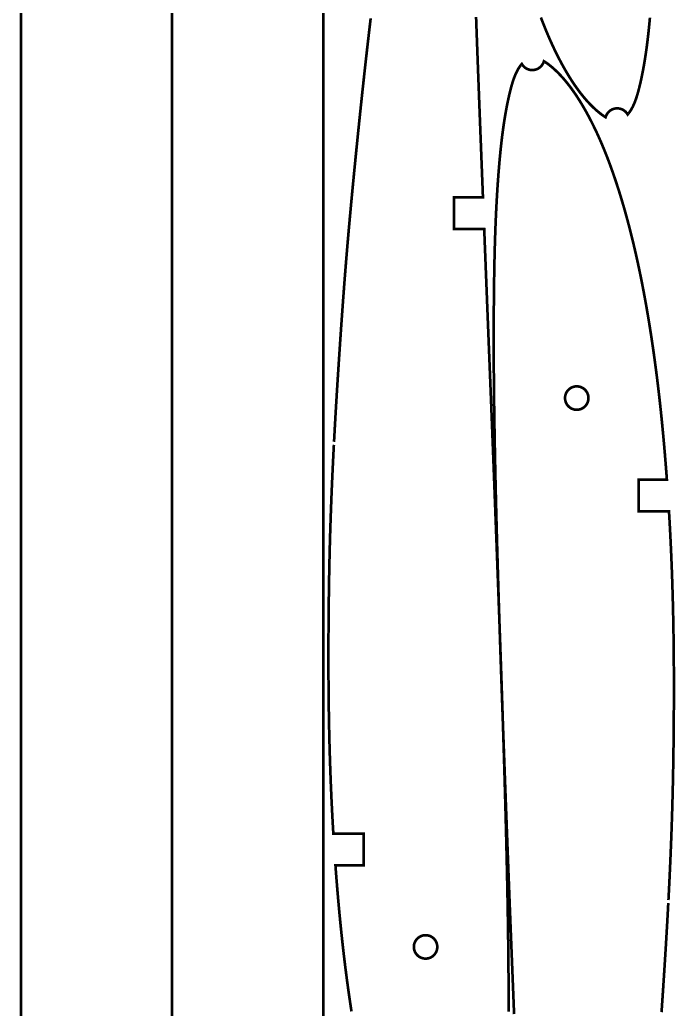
# Model space of a CAD drawing. Extents: x 0 to 93, y 0 to 923.
# Drawn here: x 0 to 86.8, y 528 to 658.9 of the extents above; entities that cross this region are included whole.
import ezdxf

# ---------------------------------------------------------------- set-up
doc = ezdxf.new("R2010")
doc.units = 0
doc.layers.get('0').update_dxf_attribs({"linetype": 'CONTINUOUS'})

msp = doc.modelspace()

# ---------------------------------------------------------------- linework, layer by layer
at = {"color": 0, "const_width": 0.35278}
for points in [[(0.17638, 922.726), (20.1764, 922.726), (20.1764, 295.725), (0.17638, 295.725), (0.17638, 922.726)], [(75.2933, 608.835), (75.2933, 608.796), (75.2853, 608.676), (75.2618, 608.522), (75.2236, 608.375), (75.1714, 608.232), (75.1061, 608.096), (75.0285, 607.968), (74.9393, 607.85), (74.8393, 607.739), (74.7292, 607.639), (74.6099, 607.55), (74.4821, 607.472), (74.3467, 607.407), (74.2042, 607.356), (74.0557, 607.317), (73.9018, 607.293), (73.7829, 607.285), (73.7433, 607.285), (73.7036, 607.285), (73.5849, 607.293), (73.431, 607.317), (73.2824, 607.356), (73.14, 607.407), (73.0044, 607.472), (72.8767, 607.55), (72.7574, 607.639), (72.6472, 607.739), (72.5472, 607.85), (72.4581, 607.968), (72.3804, 608.096), (72.3151, 608.232), (72.2629, 608.375), (72.2247, 608.522), (72.2013, 608.676), (72.1933, 608.796), (72.1933, 608.835), (72.1933, 608.875), (72.2013, 608.994), (72.2247, 609.147), (72.2629, 609.296), (72.3151, 609.439), (72.3804, 609.574), (72.4581, 609.701), (72.5472, 609.821), (72.6472, 609.932), (72.7574, 610.032), (72.8767, 610.121), (73.0044, 610.199), (73.14, 610.264), (73.2824, 610.315), (73.431, 610.354), (73.5849, 610.378), (73.7036, 610.385), (73.7433, 610.385), (73.7829, 610.385), (73.9018, 610.378), (74.0557, 610.354), (74.2042, 610.315), (74.3467, 610.264), (74.4821, 610.199), (74.6099, 610.121), (74.7292, 610.032), (74.8393, 609.932), (74.9393, 609.821), (75.0285, 609.701), (75.1061, 609.574), (75.1714, 609.439), (75.2236, 609.296), (75.2618, 609.147), (75.2853, 608.994), (75.2933, 608.875), (75.2933, 608.835)], [(55.2797, 536.211), (55.2797, 536.171), (55.2717, 536.053), (55.2482, 535.899), (55.21, 535.75), (55.1579, 535.607), (55.0926, 535.472), (55.015, 535.344), (54.9258, 535.225), (54.8257, 535.115), (54.7157, 535.014), (54.5964, 534.925), (54.4685, 534.847), (54.3331, 534.782), (54.1907, 534.731), (54.0421, 534.692), (53.8882, 534.668), (53.7693, 534.661), (53.7297, 534.661), (53.6901, 534.661), (53.5712, 534.668), (53.4174, 534.692), (53.2689, 534.731), (53.1264, 534.782), (52.9908, 534.847), (52.8631, 534.925), (52.7438, 535.014), (52.6337, 535.115), (52.5336, 535.225), (52.4444, 535.344), (52.3668, 535.472), (52.3015, 535.607), (52.2494, 535.75), (52.2112, 535.899), (52.1878, 536.053), (52.1797, 536.171), (52.1797, 536.211), (52.1797, 536.25), (52.1878, 536.369), (52.2112, 536.524), (52.2494, 536.672), (52.3015, 536.814), (52.3668, 536.95), (52.4444, 537.078), (52.5336, 537.197), (52.6337, 537.307), (52.7438, 537.407), (52.8631, 537.496), (52.9908, 537.574), (53.1264, 537.639), (53.2689, 537.692), (53.4174, 537.729), (53.5712, 537.753), (53.6901, 537.761), (53.7297, 537.761), (53.7693, 537.761), (53.8882, 537.753), (54.0421, 537.729), (54.1907, 537.692), (54.3331, 537.639), (54.4685, 537.574), (54.5964, 537.496), (54.7157, 537.407), (54.8257, 537.307), (54.9258, 537.197), (55.015, 537.078), (55.0926, 536.95), (55.1579, 536.814), (55.21, 536.672), (55.2482, 536.524), (55.2717, 536.369), (55.2797, 536.25), (55.2797, 536.211)]]:
    msp.add_lwpolyline(points, close=True, dxfattribs=at)
for points in [[(20.1764, 922.726), (40.1764, 922.726), (40.1764, 295.725), (20.1764, 295.725)], [(46.46, 659.085), (46.4147, 658.703), (46.3696, 658.319), (46.3246, 657.935), (46.2797, 657.551), (46.2351, 657.168), (46.1906, 656.783), (46.1461, 656.4), (46.1019, 656.015), (46.0578, 655.631), (46.0139, 655.246), (45.97, 654.86), (45.9264, 654.475), (45.8828, 654.089), (45.8394, 653.704), (45.7963, 653.318), (45.7532, 652.932), (45.7089, 652.533), (45.6647, 652.133), (45.6207, 651.735), (45.5768, 651.335), (45.5331, 650.935), (45.4894, 650.535), (45.4461, 650.135), (45.4028, 649.735), (45.3597, 649.333), (45.3168, 648.933), (45.274, 648.532), (45.2314, 648.132), (45.1888, 647.731), (45.1464, 647.329), (45.1042, 646.928), (45.0621, 646.526), (45.0201, 646.125), (44.9783, 645.722), (44.9367, 645.321), (44.8951, 644.918), (44.8536, 644.517), (44.8124, 644.114), (44.7713, 643.711), (44.7301, 643.308), (44.6893, 642.906), (44.6485, 642.503), (44.6079, 642.1), (44.5672, 641.696), (44.5268, 641.293), (44.4867, 640.889), (44.4464, 640.486), (44.4301, 640.322), (44.4139, 640.158), (44.3978, 639.996), (44.3815, 639.832), (44.3654, 639.668), (44.3493, 639.506), (44.3171, 639.178), (44.301, 639.014), (44.2689, 638.688), (44.2529, 638.524), (44.2369, 638.36), (44.221, 638.196), (44.205, 638.032), (44.189, 637.868), (44.1732, 637.704), (44.1574, 637.542), (44.1415, 637.378), (44.1257, 637.214), (44.1099, 637.05), (44.0942, 636.886), (44.0628, 636.558), (44.0471, 636.394), (44.0314, 636.231), (44.0158, 636.067), (44.0003, 635.903), (43.9846, 635.739), (43.9536, 635.411), (43.9272, 635.131), (43.9142, 634.992), (43.901, 634.851), (43.8879, 634.711), (43.8617, 634.432), (43.8488, 634.292), (43.8357, 634.151), (43.8097, 633.872), (43.771, 633.451), (43.7582, 633.311), (43.7453, 633.172), (43.7325, 633.032), (43.7197, 632.892), (43.7069, 632.751), (43.6943, 632.611), (43.6689, 632.332), (43.6563, 632.192), (43.6311, 631.911), (43.5935, 631.492), (43.5811, 631.351), (43.5686, 631.211), (43.56, 631.114), (43.5515, 631.018), (43.5429, 630.921), (43.5344, 630.825), (43.526, 630.728), (43.5175, 630.632), (43.5006, 630.439), (43.4922, 630.342), (43.4838, 630.246), (43.4753, 630.149), (43.4669, 630.053), (43.4586, 629.956), (43.4501, 629.86), (43.4419, 629.762), (43.4335, 629.665), (43.4086, 629.376), (43.4004, 629.279), (43.3921, 629.183), (43.3839, 629.086), (43.3757, 628.99), (43.3675, 628.893), (43.3593, 628.797), (43.3511, 628.7), (43.3431, 628.604), (43.3349, 628.507), (43.3267, 628.41), (43.3186, 628.314), (43.2851, 627.912), (43.2519, 627.511), (43.219, 627.11), (43.1864, 626.708), (43.154, 626.307), (43.1219, 625.906), (43.0901, 625.504), (43.0586, 625.103), (43.0272, 624.701), (42.9963, 624.3), (42.9654, 623.897), (42.9349, 623.496), (42.9046, 623.094), (42.8744, 622.693), (42.8444, 622.292), (42.8149, 621.89), (42.7854, 621.489), (42.7561, 621.086), (42.7271, 620.685), (42.6982, 620.283), (42.6694, 619.882), (42.641, 619.481), (42.6126, 619.079), (42.5844, 618.676), (42.5565, 618.275), (42.5286, 617.874), (42.501, 617.472), (42.4735, 617.071), (42.446, 616.668), (42.4187, 616.267), (42.3917, 615.865), (42.3637, 615.451), (42.3361, 615.036), (42.3085, 614.622), (42.281, 614.208), (42.2536, 613.793), (42.2265, 613.379), (42.1994, 612.965), (42.1726, 612.551), (42.1458, 612.136), (42.1193, 611.722), (42.0929, 611.308), (42.0668, 610.894), (42.0407, 610.481), (42.0149, 610.067), (41.9893, 609.653), (41.9637, 609.239), (41.9385, 608.825), (41.9135, 608.411), (41.8886, 607.997), (41.864, 607.583), (41.8396, 607.171), (41.8154, 606.757), (41.7914, 606.344), (41.7676, 605.931), (41.7442, 605.518), (41.7208, 605.104), (41.6979, 604.692), (41.6751, 604.279), (41.6525, 603.867), (41.6303, 603.454), (41.6083, 603.042), (41.6083, 603.042)], [(64.7235, 527.647), (64.7237, 527.951), (64.7239, 528.256), (64.7239, 528.561), (64.7237, 528.867), (64.7233, 529.174), (64.7228, 529.481), (64.7222, 529.787), (64.7214, 530.096), (64.7204, 530.404), (64.7197, 530.589), (64.719, 530.774), (64.7182, 530.96), (64.7175, 531.144), (64.7165, 531.329), (64.7157, 531.515), (64.7147, 531.701), (64.7136, 531.886), (64.7125, 532.072), (64.7114, 532.26), (64.7103, 532.446), (64.709, 532.632), (64.7076, 532.819), (64.7064, 533.006), (64.7049, 533.193), (64.7035, 533.381), (64.7019, 533.568), (64.7004, 533.756), (64.6988, 533.943), (64.6972, 534.132), (64.6954, 534.319), (64.6938, 534.508), (64.6919, 534.696), (64.69, 534.885), (64.6882, 535.074), (64.6863, 535.262), (64.6842, 535.453), (64.6821, 535.642), (64.68, 535.831), (64.6779, 536.021), (64.6757, 536.211), (64.6739, 536.363), (64.6721, 536.514), (64.6703, 536.667), (64.6685, 536.818), (64.6664, 536.971), (64.6646, 537.124), (64.6626, 537.276), (64.6606, 537.428), (64.6586, 537.581), (64.6565, 537.733), (64.6544, 537.886), (64.6524, 538.04), (64.6503, 538.193), (64.6481, 538.346), (64.6458, 538.499), (64.6436, 538.653), (64.6414, 538.806), (64.6392, 538.96), (64.6368, 539.113), (64.6344, 539.267), (64.6321, 539.421), (64.6297, 539.575), (64.6274, 539.729), (64.6249, 539.883), (64.6225, 540.037), (64.62, 540.192), (64.6175, 540.346), (64.6149, 540.5), (64.6124, 540.654), (64.6097, 540.81), (64.6062, 541.014), (64.6028, 541.218), (64.5992, 541.424), (64.5956, 541.628), (64.5919, 541.833), (64.5883, 542.039), (64.5846, 542.244), (64.5808, 542.45), (64.5769, 542.656), (64.5731, 542.861), (64.5692, 543.067), (64.5653, 543.274), (64.5613, 543.479), (64.5572, 543.686), (64.5532, 543.893), (64.5492, 544.1), (64.5449, 544.307), (64.5407, 544.514), (64.5365, 544.721), (64.5322, 544.928), (64.5279, 545.136), (64.5236, 545.343), (64.5193, 545.551), (64.5149, 545.76), (64.5104, 545.968), (64.5058, 546.176), (64.5014, 546.385), (64.4968, 546.593), (64.4922, 546.801), (64.4875, 547.011), (64.4844, 547.15), (64.4812, 547.289), (64.4782, 547.428), (64.475, 547.567), (64.4718, 547.707), (64.4686, 547.846), (64.4622, 548.125), (64.459, 548.265), (64.4525, 548.544), (64.4492, 548.683), (64.446, 548.824), (64.4426, 548.964), (64.4393, 549.104), (64.436, 549.243), (64.4325, 549.383), (64.4258, 549.664), (64.4224, 549.804), (64.419, 549.944), (64.4156, 550.085), (64.4122, 550.225), (64.4053, 550.507), (64.4018, 550.647), (64.3983, 550.787), (64.3947, 550.929), (64.3912, 551.069), (64.3876, 551.211), (64.3865, 551.258), (64.386, 551.282), (64.3847, 551.329), (64.3842, 551.353), (64.3835, 551.376), (64.3829, 551.4), (64.3824, 551.424), (64.3811, 551.471), (64.3806, 551.494), (64.3793, 551.542), (64.3788, 551.565), (64.3769, 551.636), (64.3764, 551.66), (64.3733, 551.778), (64.3728, 551.801), (64.3715, 551.849), (64.371, 551.872), (64.3697, 551.919), (64.3597, 552.311), (64.3496, 552.701), (64.3393, 553.093), (64.329, 553.485), (64.3186, 553.878), (64.3082, 554.271), (64.2975, 554.664), (64.2868, 555.057), (64.2761, 555.451), (64.2651, 555.846), (64.2542, 556.24), (64.2432, 556.636), (64.2321, 557.032), (64.2208, 557.428), (64.2094, 557.825), (64.1981, 558.222), (64.1865, 558.619), (64.175, 559.017), (64.1633, 559.415), (64.1515, 559.814), (64.1397, 560.213), (64.1279, 560.613), (64.1158, 561.012), (64.1038, 561.412), (64.0917, 561.813), (64.0794, 562.214), (64.0671, 562.615), (64.0547, 563.017), (64.0422, 563.418), (64.0297, 563.821), (64.0172, 564.219), (64.0046, 564.619), (63.9919, 565.019), (63.9793, 565.419), (63.9665, 565.819), (63.9536, 566.221), (63.9407, 566.622), (63.9276, 567.024), (63.9146, 567.425), (63.9014, 567.826), (63.8882, 568.229), (63.875, 568.632), (63.8617, 569.035), (63.8482, 569.439), (63.8347, 569.842), (63.8212, 570.246), (63.8075, 570.65), (63.7939, 571.054), (63.7801, 571.46), (63.7664, 571.864), (63.7525, 572.269), (63.7386, 572.675), (63.7246, 573.081), (63.7106, 573.488), (63.6964, 573.893), (63.6822, 574.3), (63.6681, 574.707), (63.6537, 575.115), (63.6394, 575.522), (63.625, 575.929), (63.6097, 576.361), (63.5943, 576.792), (63.579, 577.224), (63.5635, 577.654), (63.5481, 578.086), (63.5325, 578.518), (63.5168, 578.951), (63.5011, 579.383), (63.4854, 579.817), (63.4696, 580.25), (63.4537, 580.683), (63.4379, 581.117), (63.4219, 581.551), (63.406, 581.985), (63.39, 582.419), (63.374, 582.854), (63.3579, 583.289), (63.3418, 583.724), (63.3256, 584.16), (63.3094, 584.594), (63.2932, 585.031), (63.2769, 585.467), (63.2607, 585.903), (63.2443, 586.34), (63.2281, 586.776), (63.2117, 587.214), (63.1953, 587.65), (63.1789, 588.088), (63.1625, 588.525), (63.1461, 588.963), (63.1297, 589.401), (63.1131, 589.844), (63.0964, 590.289), (63.0796, 590.733), (63.0629, 591.178), (63.0463, 591.622), (63.0294, 592.068), (63.0126, 592.512), (62.996, 592.958), (62.9792, 593.403), (62.9624, 593.849), (62.9454, 594.294), (62.9286, 594.74), (62.9117, 595.186), (62.8947, 595.633), (62.8778, 596.079), (62.8608, 596.526), (62.8438, 596.972), (62.8268, 597.419), (62.8097, 597.867), (62.7926, 598.314), (62.7756, 598.761), (62.7583, 599.208), (62.7411, 599.656), (62.7239, 600.103), (62.7067, 600.551), (62.6893, 600.999), (62.6719, 601.447), (62.6546, 601.894), (62.6372, 602.343), (62.6197, 602.792), (62.6026, 603.228), (62.5856, 603.664), (62.5685, 604.101), (62.5512, 604.537), (62.534, 604.975), (62.5168, 605.412), (62.4996, 605.849), (62.4822, 606.286), (62.465, 606.724), (62.4303, 607.599), (62.4128, 608.036), (62.3954, 608.474), (62.3779, 608.911), (62.3431, 609.786), (62.3081, 610.661), (62.2906, 611.099), (62.2731, 611.537), (62.2556, 611.975), (62.2206, 612.851), (62.2029, 613.289), (62.1854, 613.728), (62.1679, 614.165), (62.1153, 615.479), (62.0978, 615.918), (62.0796, 616.372), (62.0615, 616.825), (62.0435, 617.279), (62.0253, 617.733), (62.0072, 618.188), (61.935, 620.003), (61.9169, 620.457), (61.8989, 620.911), (61.8268, 622.726), (61.8089, 623.179), (61.7908, 623.633), (61.755, 624.54), (61.7369, 624.994), (61.719, 625.449), (61.701, 625.901), (61.6831, 626.356), (61.6651, 626.808), (61.6472, 627.262), (61.6293, 627.715), (61.6114, 628.169), (61.5935, 628.622), (61.5754, 629.076), (61.5575, 629.529), (61.5397, 629.982), (61.5299, 630.228), (61.5283, 630.269), (61.525, 630.351), (61.5235, 630.392), (61.5186, 630.515), (61.5169, 630.556), (61.5154, 630.597), (61.5138, 630.637), (61.5089, 630.76), (61.5072, 630.801), (61.5057, 630.842), (61.5007, 630.965), (61.4992, 631.006), (61.4975, 631.047), (61.496, 631.088), (61.4943, 631.129), (61.4911, 631.211), (57.4911, 631.211), (57.4911, 635.411), (61.3251, 635.411), (61.3151, 635.665), (61.3051, 635.921), (61.285, 636.431), (61.265, 636.94), (61.255, 637.196), (61.245, 637.45), (61.2349, 637.704), (61.225, 637.96), (61.2149, 638.214), (61.2049, 638.469), (61.185, 638.978), (61.175, 639.232), (61.165, 639.486), (61.155, 639.742), (61.1451, 639.996), (61.1351, 640.25), (61.1153, 640.758), (61.1054, 641.012), (61.0856, 641.521), (61.0657, 642.029), (61.0558, 642.283), (61.046, 642.536), (61.0361, 642.79), (61.0263, 643.044), (61.0096, 643.472), (60.9931, 643.901), (60.9764, 644.329), (60.9599, 644.757), (60.9433, 645.185), (60.9268, 645.613), (60.9104, 646.04), (60.894, 646.467), (60.8776, 646.894), (60.8612, 647.321), (60.8449, 647.747), (60.8286, 648.175), (60.8122, 648.601), (60.7961, 649.028), (60.7799, 649.453), (60.7636, 649.879), (60.7475, 650.304), (60.7314, 650.731), (60.7153, 651.156), (60.6993, 651.581), (60.6833, 652.006), (60.6674, 652.431), (60.6514, 652.854), (60.6356, 653.279), (60.6197, 653.703), (60.6039, 654.126), (60.5881, 654.551), (60.5724, 654.974), (60.5567, 655.397), (60.541, 655.821), (60.5254, 656.243), (60.5096, 656.674), (60.4937, 657.103), (60.4781, 657.532), (60.4624, 657.961), (60.4467, 658.389), (60.4311, 658.818), (60.4156, 659.246)], [(68.9972, 659.192), (69.0613, 659.024), (69.1256, 658.856), (69.1901, 658.689), (69.2551, 658.522), (69.3203, 658.357), (69.386, 658.192), (69.4518, 658.026), (69.5179, 657.863), (69.5844, 657.699), (69.6513, 657.536), (69.7185, 657.374), (69.786, 657.213), (69.8538, 657.051), (69.9219, 656.892), (69.9903, 656.732), (70.0592, 656.574), (70.1282, 656.415), (70.1976, 656.257), (70.2675, 656.101), (70.3376, 655.944), (70.4043, 655.797), (70.4713, 655.651), (70.5385, 655.506), (70.606, 655.36), (70.6739, 655.215), (70.7421, 655.071), (70.8106, 654.928), (70.8793, 654.785), (70.9483, 654.643), (71.0178, 654.501), (71.0874, 654.361), (71.1574, 654.221), (71.2276, 654.082), (71.2982, 653.943), (71.369, 653.806), (71.4403, 653.668), (71.5118, 653.532), (71.5836, 653.396), (71.6557, 653.261), (71.7281, 653.126), (71.8007, 652.992), (71.8738, 652.86), (71.9469, 652.726), (72.0206, 652.596), (72.0944, 652.465), (72.1686, 652.335), (72.2431, 652.206), (72.3179, 652.076), (72.3931, 651.949), (72.4685, 651.822), (72.5442, 651.696), (72.6125, 651.583), (72.6812, 651.471), (72.7501, 651.358), (72.8192, 651.247), (72.8886, 651.137), (72.9582, 651.028), (73.0281, 650.919), (73.0982, 650.811), (73.1685, 650.703), (73.239, 650.596), (73.3099, 650.49), (73.3808, 650.385), (73.4521, 650.279), (73.5236, 650.176), (73.5953, 650.072), (73.6672, 649.971), (73.7393, 649.869), (73.8117, 649.768), (73.8843, 649.668), (73.9571, 649.568), (74.0301, 649.471), (74.1033, 649.372), (74.1768, 649.276), (74.2504, 649.181), (74.3243, 649.085), (74.3983, 648.99), (74.4726, 648.897), (74.5471, 648.806), (74.6218, 648.714), (74.6967, 648.624), (74.7624, 648.544), (74.8281, 648.467), (74.894, 648.39), (74.9601, 648.314), (75.0264, 648.238), (75.0928, 648.162), (75.1594, 648.089), (75.2263, 648.015), (75.2932, 647.943), (75.3604, 647.871), (75.4278, 647.799), (75.4953, 647.728), (75.5631, 647.658), (75.6311, 647.589), (75.6992, 647.521), (75.7676, 647.453), (75.8363, 647.385), (75.9051, 647.318), (75.9742, 647.253), (76.0435, 647.188), (76.1131, 647.124), (76.1828, 647.06), (76.2528, 646.997), (76.3231, 646.935), (76.3936, 646.874), (76.4643, 646.813), (76.5354, 646.753), (76.6067, 646.693), (76.6782, 646.635), (76.75, 646.576), (76.7758, 646.556), (76.8015, 646.536), (76.8274, 646.515), (76.8532, 646.494), (76.8792, 646.475), (76.905, 646.454), (76.931, 646.435), (76.9569, 646.415), (76.9829, 646.396), (77.0089, 646.375), (77.035, 646.356), (77.0611, 646.338), (77.0872, 646.318), (77.1133, 646.299), (77.1394, 646.279), (77.1657, 646.261), (77.1918, 646.243), (77.2181, 646.224), (77.2443, 646.206), (77.2706, 646.188), (77.2968, 646.169), (77.3231, 646.151), (77.3493, 646.135), (77.3756, 646.117), (77.4018, 646.1), (77.4282, 646.083), (77.4544, 646.067), (77.4808, 646.05), (77.5072, 646.033), (77.5335, 646.017), (77.5599, 646), (77.5758, 646.058), (77.6411, 646.225), (77.7529, 646.432), (77.8924, 646.618), (78.0565, 646.782), (78.2424, 646.919), (78.4474, 647.031), (78.6685, 647.11), (78.8436, 647.15), (78.9028, 647.157), (78.9618, 647.165), (79.1414, 647.169), (79.3753, 647.146), (79.601, 647.089), (79.8151, 647.001), (80.0144, 646.883), (80.1953, 646.736), (80.3544, 646.564), (80.4587, 646.418), (80.4885, 646.365), (80.5168, 646.399), (80.545, 646.431), (80.5729, 646.464), (80.6006, 646.497), (80.6279, 646.532), (80.655, 646.567), (80.6818, 646.603), (80.7083, 646.637), (80.7347, 646.674), (80.7607, 646.711), (80.7865, 646.749), (80.8122, 646.786), (80.8375, 646.824), (80.8626, 646.863), (80.8874, 646.901), (80.9121, 646.942), (80.9364, 646.982), (80.9606, 647.022), (80.9844, 647.064), (81.0082, 647.104), (81.0317, 647.147), (81.0549, 647.189), (81.0779, 647.232), (81.1007, 647.275), (81.1233, 647.318), (81.1456, 647.363), (81.1678, 647.407), (81.1897, 647.451), (81.2115, 647.497), (81.2329, 647.543), (81.2714, 647.626), (81.3092, 647.711), (81.3463, 647.797), (81.3828, 647.885), (81.4187, 647.974), (81.454, 648.064), (81.4889, 648.154), (81.5231, 648.246), (81.5567, 648.339), (81.5897, 648.433), (81.6224, 648.529), (81.6544, 648.625), (81.686, 648.722), (81.7172, 648.821), (81.7478, 648.921), (81.7781, 649.021), (81.8079, 649.121), (81.8372, 649.224), (81.8663, 649.326), (81.8949, 649.429), (81.9231, 649.535), (81.9508, 649.639), (81.9783, 649.744), (82.0056, 649.851), (82.0324, 649.958), (82.059, 650.067), (82.0853, 650.175), (82.1112, 650.285), (82.1369, 650.394), (82.1625, 650.504), (82.1932, 650.64), (82.2237, 650.776), (82.254, 650.912), (82.2838, 651.05), (82.3133, 651.189), (82.3425, 651.328), (82.3715, 651.468), (82.4001, 651.608), (82.4283, 651.75), (82.4564, 651.892), (82.484, 652.035), (82.5114, 652.178), (82.5385, 652.322), (82.5653, 652.467), (82.5917, 652.613), (82.6178, 652.758), (82.6438, 652.906), (82.6692, 653.053), (82.6944, 653.201), (82.7194, 653.35), (82.744, 653.5), (82.7685, 653.651), (82.7925, 653.801), (82.8163, 653.954), (82.8397, 654.107), (82.8629, 654.26), (82.8857, 654.414), (82.9083, 654.568), (82.9306, 654.724), (82.9526, 654.881), (82.9743, 655.037), (82.9978, 655.208), (83.0207, 655.381), (83.0435, 655.554), (83.0658, 655.729), (83.0878, 655.904), (83.1096, 656.079), (83.131, 656.256), (83.1521, 656.433), (83.1729, 656.611), (83.1933, 656.79), (83.2136, 656.969), (83.2335, 657.15), (83.2531, 657.331), (83.2724, 657.512), (83.2914, 657.694), (83.3103, 657.878), (83.3287, 658.061), (83.3469, 658.246), (83.365, 658.431), (83.3826, 658.617), (83.4001, 658.803), (83.4174, 658.989), (83.4343, 659.178)], [(85.8857, 542.4), (85.9063, 542.796), (85.9265, 543.19), (85.9467, 543.586), (85.9665, 543.981), (85.9861, 544.376), (86.0054, 544.771), (86.0244, 545.165), (86.0432, 545.56), (86.0617, 545.954), (86.0799, 546.349), (86.0978, 546.743), (86.1154, 547.137), (86.1328, 547.531), (86.1499, 547.925), (86.1665, 548.318), (86.1829, 548.713), (86.199, 549.106), (86.2149, 549.499), (86.2304, 549.892), (86.2456, 550.285), (86.2604, 550.678), (86.275, 551.071), (86.2892, 551.464), (86.3031, 551.856), (86.3167, 552.249), (86.3299, 552.642), (86.3428, 553.033), (86.3553, 553.425), (86.3674, 553.817), (86.3792, 554.204), (86.3904, 554.592), (86.4014, 554.978), (86.4121, 555.365), (86.4224, 555.751), (86.4324, 556.137), (86.4421, 556.524), (86.4514, 556.91), (86.4604, 557.296), (86.4692, 557.682), (86.4775, 558.068), (86.4857, 558.453), (86.4935, 558.839), (86.501, 559.224), (86.5082, 559.608), (86.5151, 559.993), (86.5217, 560.378), (86.5281, 560.762), (86.5342, 561.146), (86.54, 561.531), (86.5454, 561.914), (86.5507, 562.297), (86.5558, 562.682), (86.5606, 563.064), (86.565, 563.447), (86.5693, 563.831), (86.5733, 564.213), (86.5771, 564.596), (86.5806, 564.978), (86.5839, 565.36), (86.5871, 565.742), (86.5899, 566.115), (86.5925, 566.489), (86.5949, 566.864), (86.5971, 567.238), (86.599, 567.61), (86.6007, 567.983), (86.6022, 568.357), (86.6035, 568.729), (86.6046, 569.101), (86.6054, 569.474), (86.606, 569.846), (86.6061, 570.217), (86.6062, 570.589), (86.6061, 570.96), (86.6057, 571.331), (86.6049, 571.701), (86.6039, 572.072), (86.6026, 572.443), (86.6013, 572.813), (86.5994, 573.182), (86.5974, 573.551), (86.595, 573.921), (86.5924, 574.29), (86.5894, 574.658), (86.5861, 575.026), (86.5826, 575.394), (86.5789, 575.762), (86.5747, 576.131), (86.5703, 576.497), (86.5656, 576.865), (86.5606, 577.232), (86.5551, 577.596), (86.5494, 577.96), (86.5435, 578.322), (86.5372, 578.686), (86.5306, 579.049), (86.5236, 579.411), (86.5164, 579.774), (86.5087, 580.136), (86.5008, 580.497), (86.4925, 580.86), (86.484, 581.221), (86.4751, 581.582), (86.4658, 581.942), (86.4563, 582.303), (86.4464, 582.662), (86.4361, 583.022), (86.4256, 583.382), (86.4147, 583.74), (86.4033, 584.099), (86.3918, 584.457), (86.3799, 584.815), (86.3675, 585.174), (86.355, 585.531), (86.3421, 585.887), (86.3286, 586.244), (86.315, 586.601), (86.301, 586.957), (86.2867, 587.314), (86.2719, 587.668), (86.2569, 588.024), (86.2415, 588.379), (86.2336, 588.556), (86.2257, 588.733), (86.2176, 588.911), (86.2096, 589.088), (86.2014, 589.265), (86.1931, 589.442), (86.1847, 589.618), (86.1762, 589.796), (86.1676, 589.972), (86.159, 590.149), (86.1503, 590.325), (86.1415, 590.501), (86.1326, 590.678), (86.1236, 590.854), (86.1146, 591.031), (86.1054, 591.206), (86.0961, 591.382), (86.0868, 591.558), (86.0774, 591.733), (86.0678, 591.91), (86.0582, 592.085), (86.0486, 592.26), (86.0388, 592.436), (86.0289, 592.611), (86.019, 592.786), (86.0089, 592.961), (85.9988, 593.136), (85.9886, 593.311), (85.9783, 593.486), (85.9679, 593.661), (85.9575, 593.835), (81.9575, 593.835), (81.9575, 598.035), (85.6779, 598.035), (85.6758, 598.064), (85.6717, 598.121), (85.6696, 598.15), (85.6675, 598.179), (85.6654, 598.208), (85.6611, 598.265), (85.659, 598.294), (85.6569, 598.322), (85.6547, 598.351), (85.6526, 598.381), (85.6462, 598.467), (85.6442, 598.494), (85.6399, 598.553), (85.6376, 598.581), (85.6356, 598.61), (85.6335, 598.639), (85.6313, 598.667), (85.6292, 598.696), (85.6269, 598.724), (85.6249, 598.753), (85.6226, 598.782), (85.6206, 598.81), (85.6161, 598.868), (85.614, 598.896), (85.5892, 599.224), (85.5639, 599.55), (85.5385, 599.876), (85.5126, 600.203), (85.4865, 600.528), (85.46, 600.853), (85.4333, 601.178), (85.4063, 601.501), (85.3788, 601.826), (85.3511, 602.15), (85.3229, 602.472), (85.2946, 602.794), (85.2658, 603.117), (85.2368, 603.439), (85.2074, 603.76), (85.1776, 604.081), (85.1476, 604.401), (85.1171, 604.722), (85.0864, 605.042), (85.0553, 605.36), (85.0238, 605.679), (84.9919, 605.997), (84.9597, 606.315), (84.9271, 606.632), (84.8942, 606.949), (84.8608, 607.265), (84.8271, 607.582), (84.7931, 607.897), (84.7587, 608.213), (84.7239, 608.526), (84.7204, 608.557), (84.7193, 608.568), (84.7169, 608.589), (84.7158, 608.599), (84.7147, 608.608), (84.7135, 608.619), (84.7124, 608.629), (84.7113, 608.64), (84.7089, 608.661), (84.7078, 608.671), (84.7067, 608.681), (84.7054, 608.692), (84.7043, 608.701), (84.7032, 608.713), (84.7019, 608.722), (84.7008, 608.732), (84.6997, 608.743), (84.6974, 608.764), (84.6962, 608.774), (84.695, 608.783), (84.6939, 608.794), (84.6928, 608.804), (84.6915, 608.815), (84.6904, 608.825), (84.6893, 608.835), (84.6574, 609.117), (84.6251, 609.399), (84.5925, 609.679), (84.5597, 609.96), (84.5265, 610.239), (84.4931, 610.519), (84.4592, 610.799), (84.4251, 611.076), (84.3907, 611.356), (84.356, 611.633), (84.321, 611.911), (84.2856, 612.188), (84.2499, 612.465), (84.2139, 612.742), (84.1776, 613.017), (84.141, 613.293), (84.104, 613.568), (84.0667, 613.842), (84.0292, 614.117), (83.9913, 614.39), (83.9531, 614.662), (83.9144, 614.936), (83.8757, 615.208), (83.8365, 615.481), (83.7969, 615.751), (83.7572, 616.022), (83.7171, 616.293), (83.6765, 616.563), (83.6358, 616.833), (83.5947, 617.101), (83.5539, 617.367), (83.5126, 617.632), (83.4711, 617.896), (83.4293, 618.16), (83.3871, 618.422), (83.3446, 618.686), (83.3018, 618.947), (83.2587, 619.21), (83.2153, 619.471), (83.1715, 619.732), (83.1274, 619.992), (83.0829, 620.251), (83.0382, 620.511), (82.9931, 620.771), (82.9476, 621.029), (82.9019, 621.286), (82.8558, 621.544), (82.8093, 621.801), (82.7625, 622.057), (82.7154, 622.313), (82.6679, 622.568), (82.6201, 622.824), (82.5719, 623.078), (82.5235, 623.332), (82.4746, 623.585), (82.4254, 623.838), (82.3757, 624.089), (82.3258, 624.342), (82.2756, 624.593), (82.225, 624.843), (82.1739, 625.093), (82.1238, 625.338), (82.0732, 625.581), (82.0224, 625.824), (81.971, 626.065), (81.9194, 626.308), (81.8675, 626.549), (81.8153, 626.79), (81.7626, 627.031), (81.7096, 627.269), (81.6563, 627.508), (81.6026, 627.747), (81.5486, 627.986), (81.4942, 628.224), (81.4394, 628.46), (81.3843, 628.696), (81.3289, 628.932), (81.2731, 629.167), (81.2168, 629.401), (81.1603, 629.636), (81.1035, 629.869), (81.0461, 630.103), (80.9885, 630.335), (80.9306, 630.567), (80.8722, 630.797), (80.8135, 631.028), (80.7544, 631.257), (80.695, 631.486), (80.6351, 631.715), (80.575, 631.943), (80.5144, 632.171), (80.4536, 632.397), (80.3961, 632.61), (80.3383, 632.821), (80.2803, 633.032), (80.2219, 633.242), (80.1632, 633.451), (80.104, 633.661), (80.0446, 633.869), (79.9849, 634.078), (79.9249, 634.285), (79.8643, 634.492), (79.8036, 634.699), (79.7425, 634.904), (79.6811, 635.108), (79.6193, 635.314), (79.5572, 635.517), (79.4947, 635.721), (79.4319, 635.922), (79.3687, 636.125), (79.3053, 636.326), (79.2414, 636.526), (79.1772, 636.726), (79.1126, 636.926), (79.0478, 637.125), (78.9825, 637.324), (78.9169, 637.521), (78.851, 637.717), (78.7846, 637.914), (78.7179, 638.108), (78.6508, 638.304), (78.5835, 638.497), (78.5225, 638.672), (78.4613, 638.846), (78.3996, 639.018), (78.3378, 639.19), (78.2756, 639.363), (78.2132, 639.533), (78.1504, 639.704), (78.0874, 639.875), (78.0239, 640.044), (77.9603, 640.213), (77.8962, 640.382), (77.8319, 640.549), (77.7674, 640.717), (77.7024, 640.883), (77.6371, 641.049), (77.5715, 641.214), (77.5057, 641.379), (77.4394, 641.543), (77.3731, 641.706), (77.3061, 641.868), (77.239, 642.031), (77.1715, 642.192), (77.1036, 642.353), (77.0356, 642.514), (76.9671, 642.672), (76.8983, 642.832), (76.8292, 642.99), (76.7597, 643.147), (76.69, 643.304), (76.6199, 643.46), (76.5532, 643.607), (76.4862, 643.754), (76.419, 643.9), (76.3514, 644.044), (76.2835, 644.19), (76.2154, 644.333), (76.1469, 644.476), (76.0782, 644.619), (76.0092, 644.761), (75.9397, 644.903), (75.87, 645.043), (75.8001, 645.183), (75.7299, 645.324), (75.6592, 645.461), (75.5883, 645.6), (75.5171, 645.738), (75.4457, 645.874), (75.3739, 646.01), (75.3018, 646.144), (75.2294, 646.279), (75.1568, 646.412), (75.0837, 646.546), (75.0104, 646.678), (74.9369, 646.81), (74.8631, 646.94), (74.7888, 647.071), (74.7143, 647.2), (74.6396, 647.328), (74.5644, 647.456), (74.489, 647.583), (74.4133, 647.708), (74.345, 647.822), (74.2763, 647.935), (74.2074, 648.046), (74.1382, 648.157), (74.0689, 648.268), (73.9992, 648.376), (73.9293, 648.486), (73.8593, 648.594), (73.7889, 648.701), (73.7183, 648.808), (73.6476, 648.915), (73.5765, 649.021), (73.5053, 649.125), (73.4339, 649.229), (73.3622, 649.332), (73.2903, 649.435), (73.2181, 649.536), (73.1458, 649.637), (73.0732, 649.738), (73.0004, 649.836), (72.9274, 649.935), (72.8542, 650.032), (72.7807, 650.129), (72.7071, 650.225), (72.6332, 650.319), (72.559, 650.414), (72.4849, 650.507), (72.4103, 650.6), (72.3356, 650.692), (72.2607, 650.782), (72.1951, 650.86), (72.1293, 650.938), (72.0635, 651.015), (71.9974, 651.092), (71.9311, 651.167), (71.8646, 651.242), (71.7981, 651.317), (71.7312, 651.39), (71.6643, 651.463), (71.5971, 651.535), (71.5297, 651.606), (71.4621, 651.676), (71.3943, 651.747), (71.3264, 651.817), (71.2582, 651.885), (71.1897, 651.953), (71.1213, 652.019), (71.0524, 652.086), (70.9833, 652.151), (70.9139, 652.217), (70.8444, 652.282), (70.7747, 652.344), (70.7046, 652.408), (70.6344, 652.471), (70.5639, 652.532), (70.4931, 652.593), (70.4221, 652.653), (70.3508, 652.713), (70.2793, 652.771), (70.2075, 652.828), (70.1817, 652.849), (70.156, 652.869), (70.1301, 652.89), (70.1042, 652.91), (70.0783, 652.931), (70.0524, 652.95), (70.0265, 652.971), (70.0006, 652.99), (69.9744, 653.01), (69.9485, 653.029), (69.9224, 653.049), (69.8964, 653.068), (69.8703, 653.088), (69.8442, 653.106), (69.8179, 653.125), (69.7918, 653.144), (69.7657, 653.162), (69.7394, 653.181), (69.7132, 653.199), (69.6869, 653.217), (69.6607, 653.235), (69.6344, 653.253), (69.6082, 653.271), (69.5818, 653.287), (69.5556, 653.306), (69.5293, 653.322), (69.5029, 653.339), (69.4767, 653.356), (69.4503, 653.372), (69.424, 653.389), (69.3976, 653.404), (69.3815, 653.347), (69.3163, 653.179), (69.2044, 652.972), (69.065, 652.786), (68.901, 652.624), (68.715, 652.485), (68.51, 652.375), (68.289, 652.294), (68.1139, 652.256), (68.0547, 652.247), (67.9956, 652.24), (67.8161, 652.236), (67.5821, 652.258), (67.3564, 652.315), (67.1422, 652.404), (66.9429, 652.522), (66.7621, 652.668), (66.6029, 652.842), (66.4986, 652.988), (66.469, 653.039), (66.4406, 653.007), (66.4125, 652.974), (66.3846, 652.94), (66.3569, 652.907), (66.3296, 652.872), (66.3025, 652.838), (66.2757, 652.803), (66.249, 652.767), (66.2228, 652.731), (66.1967, 652.694), (66.1708, 652.657), (66.1453, 652.619), (66.12, 652.581), (66.0949, 652.542), (66.07, 652.503), (66.0454, 652.464), (66.0211, 652.424), (65.9969, 652.382), (65.9729, 652.342), (65.9493, 652.3), (65.9258, 652.258), (65.9026, 652.215), (65.8796, 652.174), (65.8568, 652.131), (65.8342, 652.086), (65.8118, 652.042), (65.7897, 651.997), (65.7678, 651.953), (65.746, 651.908), (65.7244, 651.863), (65.686, 651.778), (65.6483, 651.693), (65.6111, 651.607), (65.5747, 651.519), (65.5388, 651.432), (65.5035, 651.342), (65.4686, 651.25), (65.4344, 651.158), (65.4008, 651.065), (65.3678, 650.971), (65.3351, 650.876), (65.3031, 650.779), (65.2714, 650.682), (65.2403, 650.583), (65.2096, 650.485), (65.1793, 650.385), (65.1496, 650.283), (65.1203, 650.182), (65.0912, 650.079), (65.0626, 649.975), (65.0344, 649.871), (65.0065, 649.765), (64.979, 649.66), (64.9519, 649.553), (64.925, 649.446), (64.8985, 649.338), (64.8722, 649.229), (64.8463, 649.121), (64.8204, 649.011), (64.795, 648.9), (64.7642, 648.765), (64.7336, 648.629), (64.7035, 648.492), (64.6736, 648.354), (64.6442, 648.217), (64.6149, 648.076), (64.586, 647.938), (64.5574, 647.797), (64.529, 647.656), (64.5011, 647.514), (64.4733, 647.371), (64.446, 647.228), (64.4189, 647.083), (64.3922, 646.939), (64.3657, 646.793), (64.3396, 646.647), (64.3137, 646.5), (64.2882, 646.351), (64.2629, 646.204), (64.2381, 646.054), (64.2133, 645.904), (64.189, 645.754), (64.165, 645.603), (64.1412, 645.451), (64.1178, 645.299), (64.0946, 645.144), (64.0717, 644.992), (64.0492, 644.836), (64.0268, 644.681), (64.0049, 644.525), (63.9831, 644.368), (63.9597, 644.196), (63.9368, 644.024), (63.914, 643.85), (63.8917, 643.676), (63.8696, 643.501), (63.8479, 643.325), (63.8265, 643.149), (63.8054, 642.972), (63.7846, 642.794), (63.7642, 642.615), (63.7439, 642.436), (63.724, 642.256), (63.7044, 642.075), (63.685, 641.893), (63.666, 641.711), (63.6472, 641.528), (63.6288, 641.344), (63.6106, 641.16), (63.5925, 640.975), (63.5747, 640.789), (63.5574, 640.603), (63.5401, 640.415), (63.5231, 640.228), (63.5064, 640.039), (63.4899, 639.85), (63.4736, 639.661), (63.4575, 639.471), (63.4417, 639.281), (63.4261, 639.089), (63.4107, 638.897), (63.3933, 638.678), (63.3762, 638.457), (63.3594, 638.235), (63.3429, 638.012), (63.3265, 637.79), (63.3106, 637.567), (63.2947, 637.343), (63.2793, 637.118), (63.264, 636.892), (63.249, 636.665), (63.2343, 636.439), (63.2199, 636.211), (63.2056, 635.982), (63.1917, 635.753), (63.1781, 635.524), (63.1646, 635.293), (63.1514, 635.061), (63.1385, 634.831), (63.1257, 634.597), (63.1133, 634.364), (63.1013, 634.131), (63.0893, 633.896), (63.0776, 633.661), (63.0663, 633.425), (63.055, 633.189), (63.0442, 632.951), (63.0335, 632.714), (63.0231, 632.476), (63.0129, 632.238), (63.0029, 631.997), (62.9933, 631.757), (62.9835, 631.506), (62.9739, 631.254), (62.9646, 631.001), (62.9556, 630.749), (62.9467, 630.494), (62.9382, 630.24), (62.9299, 629.985), (62.9218, 629.729), (62.914, 629.472), (62.9064, 629.215), (62.899, 628.957), (62.8918, 628.699), (62.885, 628.44), (62.8782, 628.181), (62.8718, 627.921), (62.8656, 627.66), (62.8594, 627.399), (62.8535, 627.136), (62.8479, 626.874), (62.8424, 626.611), (62.8371, 626.347), (62.8319, 626.082), (62.8271, 625.818), (62.8222, 625.553), (62.8176, 625.286), (62.8132, 625.019), (62.809, 624.753), (62.8049, 624.485), (62.801, 624.217), (62.7972, 623.949), (62.7933, 623.657), (62.7896, 623.365), (62.786, 623.072), (62.7825, 622.779), (62.7793, 622.485), (62.7763, 622.19), (62.7733, 621.896), (62.7706, 621.6), (62.7681, 621.304), (62.7657, 621.007), (62.7633, 620.71), (62.7614, 620.411), (62.7594, 620.113), (62.7576, 619.814), (62.7561, 619.514), (62.7547, 619.213), (62.7535, 618.912), (62.7524, 618.611), (62.7514, 618.308), (62.7507, 618.006), (62.75, 617.703), (62.7496, 617.399), (62.7493, 617.094), (62.7492, 616.79), (62.7492, 616.485), (62.7493, 616.179), (62.7497, 615.872), (62.7503, 615.565), (62.7508, 615.258), (62.7517, 614.95), (62.7526, 614.642), (62.7533, 614.457), (62.754, 614.272), (62.7547, 614.088), (62.7556, 613.901), (62.7564, 613.717), (62.7574, 613.531), (62.7583, 613.344), (62.7594, 613.16), (62.7606, 612.974), (62.7617, 612.787), (62.7629, 612.6), (62.7642, 612.414), (62.7654, 612.226), (62.7667, 612.04), (62.7681, 611.853), (62.7696, 611.665), (62.7711, 611.478), (62.7726, 611.29), (62.7743, 611.103), (62.7758, 610.914), (62.7776, 610.726), (62.7793, 610.537), (62.7813, 610.35), (62.7831, 610.161), (62.785, 609.972), (62.7869, 609.783), (62.7889, 609.593), (62.791, 609.404), (62.7931, 609.215), (62.7951, 609.025), (62.7974, 608.835), (62.7992, 608.683), (62.801, 608.532), (62.8028, 608.379), (62.8047, 608.228), (62.8065, 608.075), (62.8085, 607.922), (62.8106, 607.769), (62.8125, 607.618), (62.8144, 607.465), (62.8165, 607.313), (62.8186, 607.16), (62.8207, 607.006), (62.8229, 606.853), (62.825, 606.7), (62.8272, 606.547), (62.8294, 606.393), (62.8317, 606.24), (62.8339, 606.086), (62.8362, 605.933), (62.8386, 605.779), (62.841, 605.625), (62.8433, 605.471), (62.8457, 605.317), (62.8482, 605.162), (62.8506, 605.008), (62.8531, 604.854), (62.8557, 604.7), (62.8582, 604.546), (62.8607, 604.392), (62.8633, 604.236), (62.8668, 604.032), (62.8703, 603.828), (62.8739, 603.622), (62.8775, 603.418), (62.8811, 603.213), (62.8847, 603.007), (62.8885, 602.801), (62.8922, 602.596), (62.8961, 602.39), (62.9, 602.185), (62.9039, 601.979), (62.9078, 601.772), (62.9118, 601.567), (62.9158, 601.36), (62.9199, 601.153), (62.924, 600.946), (62.9281, 600.739), (62.9324, 600.532), (62.9365, 600.325), (62.9408, 600.118), (62.9451, 599.91), (62.9494, 599.703), (62.9539, 599.494), (62.9582, 599.286), (62.9626, 599.078), (62.9672, 598.869), (62.9717, 598.661), (62.9763, 598.453), (62.981, 598.244), (62.9856, 598.035), (62.9886, 597.896), (62.9918, 597.757), (62.9949, 597.618), (62.9981, 597.479), (63.0012, 597.339), (63.0044, 597.2), (63.0076, 597.06), (63.0108, 596.921), (63.014, 596.781), (63.0174, 596.642), (63.0206, 596.501), (63.0239, 596.363), (63.0272, 596.222), (63.0306, 596.082), (63.0338, 595.942), (63.0371, 595.803), (63.0404, 595.662), (63.0439, 595.522), (63.0472, 595.382), (63.0506, 595.242), (63.054, 595.101), (63.0575, 594.961), (63.061, 594.821), (63.0643, 594.679), (63.0712, 594.399), (63.0749, 594.258), (63.0783, 594.117), (63.0818, 593.976), (63.0853, 593.835), (63.086, 593.811), (63.0865, 593.787), (63.0878, 593.74), (63.0883, 593.717), (63.0889, 593.693), (63.0896, 593.669), (63.0901, 593.646), (63.0907, 593.622), (63.0912, 593.599), (63.0925, 593.551), (63.0931, 593.528), (63.0949, 593.457), (63.0956, 593.433), (63.0972, 593.363), (63.0979, 593.339), (63.1026, 593.15), (63.1033, 593.126), (63.1133, 592.735), (63.1235, 592.344), (63.1337, 591.953), (63.144, 591.561), (63.1544, 591.168), (63.165, 590.775), (63.1756, 590.382), (63.1863, 589.989), (63.1969, 589.594), (63.2078, 589.2), (63.2188, 588.806), (63.2299, 588.41), (63.2411, 588.014), (63.2522, 587.618), (63.2636, 587.221), (63.275, 586.824), (63.2865, 586.426), (63.2981, 586.029), (63.3097, 585.631), (63.3214, 585.232), (63.3333, 584.833), (63.3453, 584.433), (63.3572, 584.033), (63.3693, 583.633), (63.3814, 583.233), (63.3936, 582.832), (63.406, 582.431), (63.4183, 582.029), (63.4308, 581.628), (63.4433, 581.225), (63.4558, 580.826), (63.4685, 580.426), (63.4811, 580.026), (63.4937, 579.626), (63.5067, 579.226), (63.5194, 578.825), (63.5324, 578.425), (63.5454, 578.022), (63.5585, 577.621), (63.5717, 577.219), (63.5849, 576.817), (63.5981, 576.414), (63.6114, 576.011), (63.6249, 575.608), (63.6383, 575.204), (63.6519, 574.8), (63.6654, 574.396), (63.6792, 573.992), (63.6929, 573.586), (63.7067, 573.182), (63.7206, 572.776), (63.7344, 572.371), (63.7485, 571.965), (63.7625, 571.558), (63.7767, 571.153), (63.7908, 570.746), (63.805, 570.339), (63.8193, 569.932), (63.8336, 569.524), (63.8481, 569.117), (63.8633, 568.685), (63.8788, 568.254), (63.8942, 567.824), (63.9096, 567.392), (63.9251, 566.96), (63.9407, 566.528), (63.9563, 566.094), (63.9719, 565.662), (63.9876, 565.229), (64.0035, 564.796), (64.0193, 564.363), (64.0351, 563.929), (64.0511, 563.494), (64.0671, 563.061), (64.0831, 562.626), (64.0992, 562.192), (64.1151, 561.757), (64.1313, 561.322), (64.1475, 560.886), (64.1636, 560.451), (64.1799, 560.015), (64.1961, 559.579), (64.2124, 559.143), (64.2286, 558.706), (64.245, 558.269), (64.2614, 557.832), (64.2778, 557.396), (64.2942, 556.958), (64.3106, 556.521), (64.3269, 556.083), (64.3433, 555.644), (64.36, 555.201), (64.3768, 554.757), (64.3933, 554.313), (64.4101, 553.868), (64.4268, 553.424), (64.4436, 552.978), (64.4603, 552.533), (64.4772, 552.088), (64.4939, 551.643), (64.5107, 551.197), (64.5276, 550.751), (64.5444, 550.306), (64.5614, 549.86), (64.5783, 549.412), (64.5953, 548.967), (64.6122, 548.519), (64.6292, 548.074), (64.6462, 547.626), (64.6633, 547.179), (64.6804, 546.732), (64.6975, 546.285), (64.7147, 545.838), (64.7319, 545.39), (64.7492, 544.943), (64.7664, 544.494), (64.7838, 544.047), (64.8011, 543.599), (64.8185, 543.151), (64.836, 542.703), (64.8535, 542.254), (64.8704, 541.818), (64.8875, 541.382), (64.9047, 540.944), (64.9218, 540.508), (64.939, 540.071), (64.9563, 539.633), (64.9735, 539.197), (64.9908, 538.76), (65.0082, 538.322), (65.0254, 537.885), (65.0429, 537.447), (65.0603, 537.01), (65.0776, 536.572), (65.095, 536.135), (65.1125, 535.697), (65.1475, 534.822), (65.165, 534.385), (65.1825, 533.947), (65.2, 533.508), (65.235, 532.633), (65.2701, 531.757), (65.2876, 531.318), (65.3051, 530.881), (65.3403, 530.004), (65.3753, 529.128), (65.4115, 528.221), (65.4478, 527.313)], [(41.5874, 602.646), (41.5668, 602.25), (41.5464, 601.856), (41.5264, 601.46), (41.5065, 601.065), (41.4869, 600.671), (41.4676, 600.275), (41.4486, 599.881), (41.4299, 599.486), (41.4114, 599.092), (41.3932, 598.697), (41.3753, 598.303), (41.3576, 597.908), (41.3403, 597.515), (41.3232, 597.121), (41.3065, 596.728), (41.2901, 596.333), (41.274, 595.94), (41.2582, 595.547), (41.2426, 595.154), (41.2275, 594.761), (41.2126, 594.368), (41.1981, 593.975), (41.1839, 593.582), (41.17, 593.19), (41.1564, 592.797), (41.1432, 592.406), (41.1303, 592.012), (41.1178, 591.621), (41.1057, 591.229), (41.094, 590.842), (41.0826, 590.454), (41.0717, 590.068), (41.061, 589.681), (41.0506, 589.294), (41.0407, 588.908), (41.031, 588.522), (41.0217, 588.136), (41.0126, 587.75), (41.0039, 587.364), (40.9956, 586.978), (40.9874, 586.593), (40.9796, 586.208), (40.9721, 585.822), (40.9649, 585.438), (40.9581, 585.053), (40.9514, 584.668), (40.945, 584.283), (40.9389, 583.9), (40.9331, 583.515), (40.9276, 583.132), (40.9224, 582.749), (40.9174, 582.365), (40.9125, 581.982), (40.9081, 581.599), (40.9038, 581.215), (40.8997, 580.833), (40.896, 580.45), (40.8924, 580.068), (40.8892, 579.686), (40.886, 579.304), (40.8832, 578.931), (40.8806, 578.557), (40.8782, 578.182), (40.876, 577.808), (40.874, 577.436), (40.8724, 577.063), (40.8708, 576.689), (40.8696, 576.317), (40.8686, 575.944), (40.8678, 575.572), (40.8672, 575.2), (40.8668, 574.829), (40.8668, 574.457), (40.8669, 574.086), (40.8675, 573.715), (40.8682, 573.344), (40.8692, 572.974), (40.8704, 572.604), (40.8719, 572.233), (40.8737, 571.864), (40.8757, 571.494), (40.8781, 571.125), (40.8807, 570.756), (40.8837, 570.387), (40.8869, 570.019), (40.8904, 569.651), (40.8942, 569.283), (40.8983, 568.915), (40.9028, 568.549), (40.9075, 568.181), (40.9126, 567.814), (40.9179, 567.45), (40.9236, 567.086), (40.9296, 566.724), (40.9358, 566.36), (40.9425, 565.997), (40.9494, 565.635), (40.9567, 565.272), (40.9643, 564.91), (40.9722, 564.549), (40.9804, 564.186), (40.989, 563.825), (40.9979, 563.464), (41.0072, 563.104), (41.0168, 562.743), (41.0267, 562.383), (41.0369, 562.024), (41.0475, 561.664), (41.0585, 561.306), (41.0697, 560.947), (41.0813, 560.589), (41.0932, 560.231), (41.1054, 559.872), (41.1181, 559.515), (41.1311, 559.158), (41.1443, 558.801), (41.1581, 558.444), (41.1721, 558.089), (41.1864, 557.733), (41.2011, 557.378), (41.2161, 557.022), (41.2315, 556.667), (41.2394, 556.49), (41.2474, 556.313), (41.2554, 556.136), (41.2635, 555.958), (41.2717, 555.782), (41.28, 555.604), (41.2883, 555.428), (41.2968, 555.25), (41.3053, 555.074), (41.314, 554.897), (41.3226, 554.721), (41.3315, 554.544), (41.3404, 554.368), (41.3494, 554.192), (41.3585, 554.015), (41.3676, 553.84), (41.3769, 553.664), (41.3863, 553.488), (41.3957, 553.313), (41.4053, 553.136), (41.4149, 552.961), (41.4244, 552.786), (41.4343, 552.61), (41.4442, 552.435), (41.4542, 552.26), (41.4642, 552.085), (41.4742, 551.91), (41.4844, 551.735), (41.4947, 551.56), (41.5051, 551.385), (41.5156, 551.211), (45.5156, 551.211), (45.5156, 547.011), (41.7951, 547.011), (41.7972, 546.982), (41.7993, 546.953), (41.8014, 546.925), (41.8056, 546.867), (41.8078, 546.839), (41.8099, 546.81), (41.814, 546.751), (41.8163, 546.724), (41.8225, 546.637), (41.8247, 546.608), (41.8268, 546.579), (41.8311, 546.522), (41.8332, 546.493), (41.8353, 546.465), (41.8375, 546.436), (41.8396, 546.407), (41.8418, 546.379), (41.8439, 546.35), (41.8461, 546.322), (41.8482, 546.293), (41.8504, 546.264), (41.8547, 546.207), (41.8569, 546.178), (41.859, 546.15), (41.8839, 545.822), (41.9092, 545.496), (41.9346, 545.169), (41.9604, 544.843), (41.9867, 544.518), (42.0131, 544.193), (42.0397, 543.868), (42.0669, 543.544), (42.0943, 543.219), (42.1221, 542.897), (42.15, 542.574), (42.1785, 542.251), (42.2072, 541.929), (42.2363, 541.607), (42.2657, 541.286), (42.2954, 540.965), (42.3254, 540.644), (42.356, 540.324), (42.3867, 540.004), (42.4178, 539.686), (42.4493, 539.367), (42.4811, 539.049), (42.5133, 538.731), (42.546, 538.414), (42.5789, 538.097), (42.6122, 537.781), (42.6458, 537.464), (42.68, 537.149), (42.7144, 536.833), (42.7492, 536.519), (42.7504, 536.508), (42.7515, 536.499), (42.755, 536.468), (42.7561, 536.457), (42.7572, 536.447), (42.7585, 536.438), (42.7596, 536.426), (42.7618, 536.406), (42.7631, 536.396), (42.7653, 536.375), (42.7664, 536.365), (42.7676, 536.354), (42.7688, 536.344), (42.7699, 536.335), (42.7711, 536.324), (42.7722, 536.314), (42.7746, 536.293), (42.7757, 536.282), (42.7768, 536.272), (42.7781, 536.262), (42.7792, 536.251), (42.7803, 536.242), (42.7815, 536.231), (42.7826, 536.221), (42.7837, 536.211), (42.8157, 535.929), (42.8479, 535.647), (42.8806, 535.367), (42.9133, 535.086), (42.9465, 534.807), (42.98, 534.526), (43.0139, 534.247), (43.0479, 533.969), (43.0824, 533.69), (43.1171, 533.412), (43.1521, 533.135), (43.1875, 532.858), (43.2232, 532.581), (43.2592, 532.304), (43.2954, 532.029), (43.3321, 531.754), (43.369, 531.478), (43.4063, 531.204), (43.4439, 530.929), (43.4818, 530.656), (43.52, 530.383), (43.5585, 530.11), (43.5974, 529.838), (43.6365, 529.565), (43.6761, 529.294), (43.7158, 529.024), (43.756, 528.753), (43.7965, 528.483), (43.8372, 528.214), (43.8783, 527.944), (43.9192, 527.679)], [(84.9721, 527.574), (84.9996, 527.975), (85.0271, 528.378), (85.0543, 528.779), (85.0814, 529.181), (85.1093, 529.594), (85.1369, 530.01), (85.1646, 530.424), (85.1921, 530.838), (85.2194, 531.253), (85.2465, 531.667), (85.2736, 532.081), (85.3004, 532.496), (85.3271, 532.91), (85.3538, 533.324), (85.3801, 533.738), (85.4063, 534.151), (85.4324, 534.565), (85.4582, 534.979), (85.4838, 535.393), (85.5093, 535.807), (85.5344, 536.221), (85.5596, 536.635), (85.5844, 537.049), (85.609, 537.463), (85.6335, 537.875), (85.6578, 538.289), (85.6817, 538.701), (85.7054, 539.115), (85.7289, 539.528), (85.7522, 539.942), (85.7753, 540.354), (85.7981, 540.767), (85.8206, 541.179), (85.8428, 541.592), (85.8649, 542.004)]]:
    msp.add_lwpolyline(points, dxfattribs=at)

doc.saveas('drawing.dxf')
